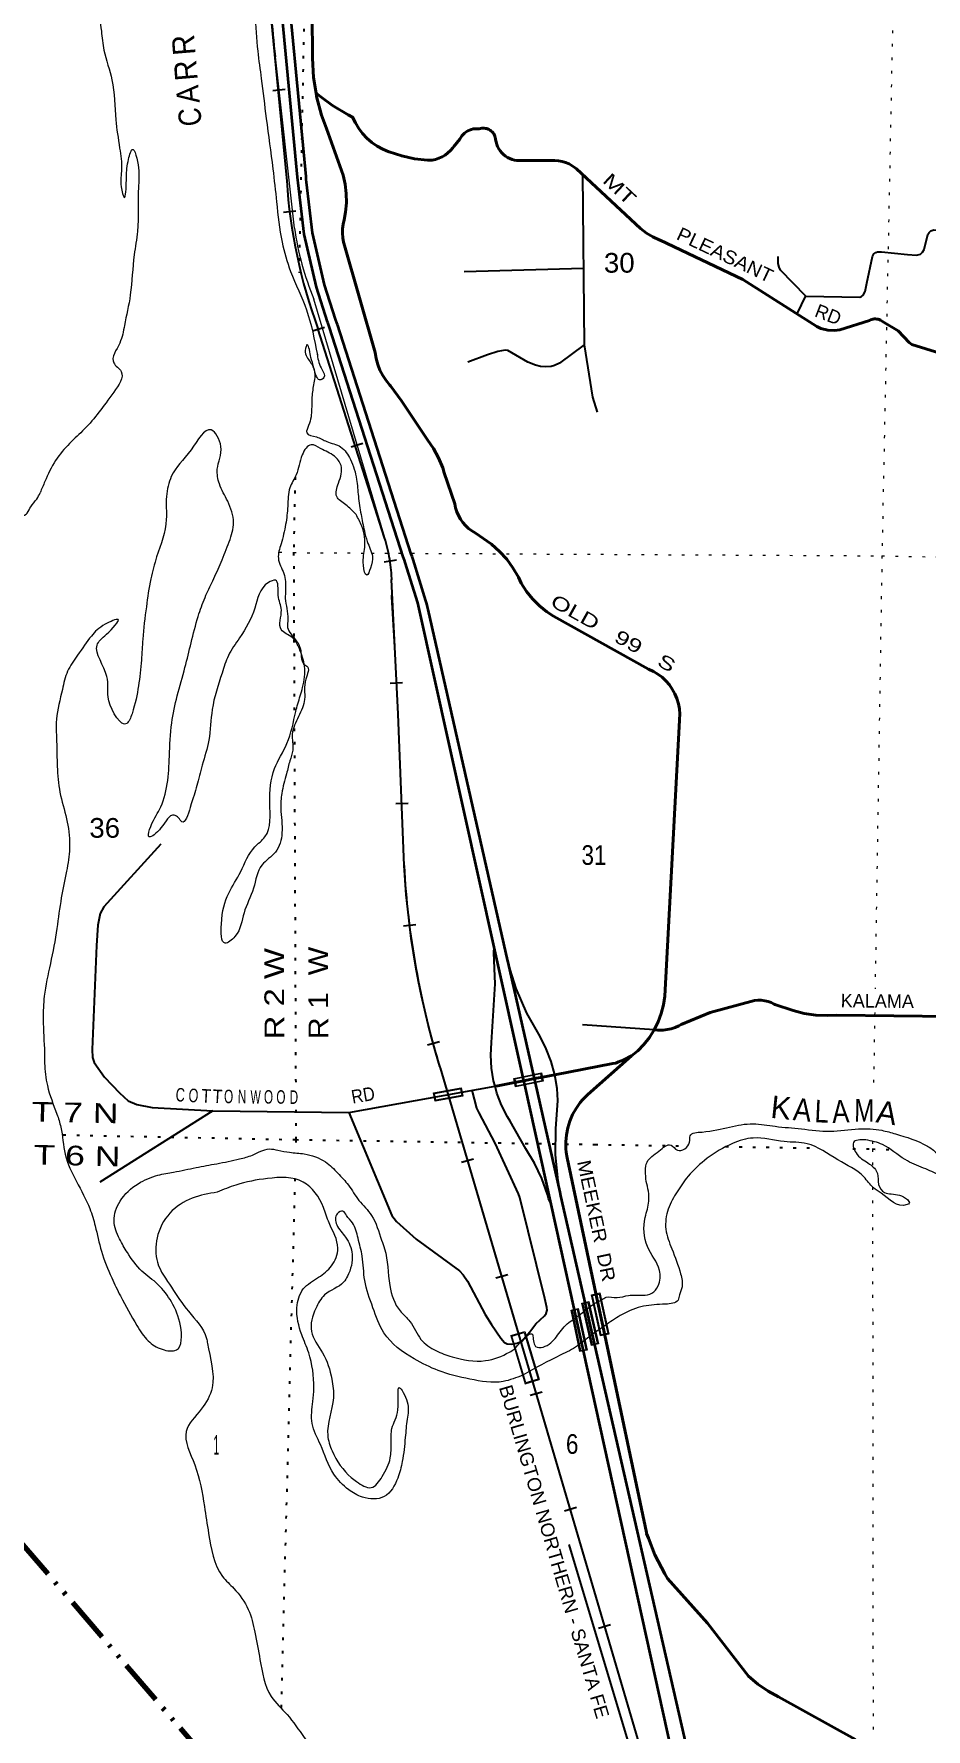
# Model space of a CAD drawing. Header units: feet. Extents: x -509309 to -252658, y -547785 to -360805.
# Drawn here: x -477118 to -469185, y -534916 to -519846 of the extents above; entities that cross this region are included whole.
import ezdxf
from ezdxf.enums import TextEntityAlignment as Align

# ---------------------------------------------------------------- set-up
doc = ezdxf.new("R2010")
doc.units = ezdxf.units.FT
doc.header["$LTSCALE"] = 80
doc.linetypes.add('DASH_DOUBLE_DOT', pattern=[9.2, 5, -1.2, 0.3, -1.2, 0.3, -1.2])
doc.linetypes.add('DOTTED', pattern=[1.5, 0.3, -1.2])
for name, color, linetype, lineweight in [('10', 7, 'DASH_DOUBLE_DOT', 70), ('18', 7, 'Continuous', 35), ('19', 7, 'Continuous', 25), ('26', 7, 'Continuous', 40), ('27', 7, 'Continuous', 13), ('29', 7, 'Continuous', 25), ('31', 7, 'Continuous', 13), ('34', 7, 'Continuous', 25), ('39', 7, 'Continuous', 13), ('55', 7, 'Continuous', 13), ('6', 7, 'DOTTED', 25), ('61', 7, 'Continuous', 13), ('7', 7, 'DOTTED', 13)]:
    doc.layers.add(name, color=color, linetype=linetype, lineweight=lineweight)
doc.layers.add('30', color=7, linetype='Continuous')
doc.layers.add('41', color=7, linetype='Continuous')

msp = doc.modelspace()

# ---------------------------------------------------------------- linework, layer by layer
at = {"layer": '10'}
msp.add_lwpolyline([(-477254.06, -533232.29), (-472276.89, -539037.91), (-470341.54, -544406.46)], dxfattribs=at)
at = {"layer": '18'}
msp.add_line((-472902.22, -528098.63), (-472904.62, -528088.05), dxfattribs=at)
for points in [[(-473025.33, -527965.05), (-473692.1, -524955.73), (-473704.7, -524904.94), (-473817.19, -524544.39), (-473823.22, -524525.07), (-473833.11, -524494.39), (-474490.68, -522455.16), (-474504.77, -522411.46), (-474506.81, -522405.16), (-474606.22, -522098.42), (-474713.33, -521626.45), (-474767.54, -521170.88), (-474770.59, -521145.25), (-474772.92, -521120.88), (-474910.23, -519683.59)], [(-472904.62, -528088.05), (-473613.51, -524963.17), (-473619.21, -524938.06), (-473625.39, -524913.17), (-473632.04, -524886.38), (-473746.4, -524519.85), (-473755.4, -524491.01), (-473762.22, -524469.85), (-474419.75, -522430.74), (-474421.84, -522424.26), (-474435.94, -522380.74), (-474534.05, -522078.01), (-474639.42, -521613.71), (-474692.83, -521164.84), (-474695.61, -521141.53), (-474698.16, -521114.84), (-474834.16, -519691.1)], [(-472519.05, -530250.05), (-472754.06, -529189.4), (-472762.35, -529151.99), (-473025.33, -527965.05)], [(-472438.75, -530141.66), (-472659.18, -529169.96), (-472667.39, -529133.76), (-472902.22, -528098.63)], [(-470905.61, -536518.95), (-471021.58, -536165.15), (-471180.3, -535680.3), (-471299.63, -535140.38), (-471308.06, -535102.25), (-471310.77, -535090.38), (-472130.26, -531500.43), (-472431.4, -530174.05), (-472438.75, -530141.66)], [(-471298.26, -535763.05), (-471313.31, -535717.09), (-471434.86, -535167.08), (-471440.39, -535142.08), (-471445.99, -535117.08), (-472230.62, -531553.09), (-472519.05, -530250.05)]]:
    msp.add_lwpolyline(points, dxfattribs=at)
at = {"layer": '19'}
for points in [[(-473017.21, -529200.92), (-473030.11, -529152.77), (-473048.01, -529039.7), (-473054, -528925.37), (-473048, -528811.05), (-473017, -528291.05), (-473027.09, -528015.05), (-473025.33, -527965.05)], [(-472902.22, -528098.63), (-472904.83, -528088.05), (-472904.62, -528088.05)], [(-472485.67, -529098.87), (-472517.49, -528981.74), (-472561.88, -528867.26), (-472618, -528758.05), (-472734.74, -528551.05), (-472829.19, -528332.99), (-472900.34, -528106.25), (-472902.22, -528098.63)], [(-472519.05, -530250.05), (-472541.75, -530200.05), (-472551.65, -530163.4), (-472601.47, -530021.8), (-472665.82, -529886.19), (-472744, -529758.05), (-472884, -529511.05), (-472907.49, -529472.24), (-472959.46, -529370.23), (-473000.48, -529263.35), (-473017.21, -529200.92)], [(-472438.75, -530141.66), (-472457.14, -530043.48), (-472479.74, -529811.81), (-472478, -529579.05), (-472459, -529328.05), (-472465.68, -529221.45), (-472485.3, -529100.24), (-472485.67, -529098.87)]]:
    msp.add_lwpolyline(points, dxfattribs=at)
at = {"layer": '26'}
for p, q in [((-472845.44, -529167.94), (-472762.35, -529151.99)), ((-472597.15, -529120.27), (-472485.67, -529098.87)), ((-472121.17, -531044.24), (-472042.78, -531415))]:
    msp.add_line(p, q, dxfattribs=at)
for points in [[(-474609.3, -520373.41), (-474632.23, -520232.7), (-474642, -520061.05), (-474650, -518868.05)], [(-471602.2, -528698.65), (-471567.59, -528628.68), (-471540.07, -528554.32), (-471520.47, -528477.5), (-471509, -528399.05), (-471377, -525947.05), (-471376.38, -525939.69), (-471375.31, -525892.97), (-471379.12, -525846.39), (-471387.78, -525800.47), (-471401.19, -525755.71), (-471419.2, -525712.59), (-471441.63, -525671.59), (-471468.22, -525633.16), (-471498.68, -525597.72), (-471532.68, -525565.66), (-471569.84, -525537.33), (-471609.76, -525513.03), (-471652, -525493.05), (-472499, -525021.05), (-472556.38, -524983.07), (-472623.18, -524929.17), (-472683.99, -524868.57), (-472738.12, -524801.96), (-472785, -524730.05), (-472810.63, -524675.48), (-472858.13, -524593.43), (-472913.95, -524516.79), (-472977.47, -524446.41), (-473048, -524383.05), (-473195, -524281.05), (-473223.13, -524264.18), (-473252.61, -524242.26), (-473279.64, -524217.38), (-473303.93, -524189.81), (-473325.19, -524159.86), (-473343.21, -524127.85), (-473357.79, -524094.12), (-473368.76, -524059.06), (-473376, -524023.05), (-473469, -523747.05), (-473483.38, -523702.27), (-473519.16, -523615.01), (-473563.86, -523531.96), (-473617, -523454.05), (-473849, -523108.05), (-473948, -522975.05), (-473952.35, -522970.31), (-473986.7, -522928.27), (-474016.47, -522882.87), (-474041.32, -522834.61), (-474061, -522784.01), (-474075.27, -522731.63), (-474084, -522678.05), (-474362, -521706.05), (-474363.88, -521698.74), (-474371.51, -521659.08), (-474374.95, -521618.84), (-474374.16, -521578.46), (-474369.16, -521538.38), (-474360, -521499.05), (-474346.97, -521430.09), (-474339.53, -521347.66), (-474340.75, -521264.91), (-474350.61, -521182.74), (-474369, -521102.05), (-474515, -520687.05), (-474559.33, -520568.27), (-474604.58, -520402.4), (-474609.3, -520373.41)], [(-473331.2, -520781.77), (-473383.18, -520846.4), (-473392.94, -520859.49), (-473413.59, -520883.02), (-473436.59, -520904.26), (-473461.67, -520922.97), (-473488.58, -520938.97), (-473517.01, -520952.06), (-473546.66, -520962.11), (-473577.19, -520969.01), (-473619.15, -520967.61), (-473734.42, -520955.5), (-473847.8, -520931.41), (-473958.04, -520895.6), (-473963.36, -520893.7), (-474016.09, -520871.43), (-474066.21, -520843.76), (-474113.17, -520811), (-474156.44, -520773.52), (-474195.55, -520731.72), (-474230.09, -520686.06), (-474259.66, -520637.04), (-474283.94, -520585.2), (-474324.51, -520564.65), (-474463.44, -520482.15), (-474567.98, -520404.22), (-474609.3, -520373.41)], [(-468220.52, -522945.89), (-469310.83, -522606.13), (-469337.11, -522590.09), (-469434.39, -522486.95), (-469572.88, -522402.05), (-469582.06, -522395.77), (-469591.85, -522390.48), (-469602.14, -522386.25), (-469612.82, -522383.11), (-469623.76, -522381.11), (-469634.86, -522380.26), (-469645.98, -522380.58), (-469657.01, -522382.06), (-469667.82, -522384.68), (-469678.3, -522388.42), (-469688.33, -522393.23), (-469953.8, -522475.72), (-469999.39, -522481.91), (-470060.2, -522479.03), (-470121.47, -522464.66), (-470157.1, -522446.72), (-470814.7, -522029.11), (-471550.54, -521680.54), (-471552.49, -521679.77), (-471613.82, -521651.68), (-471671.87, -521617.33), (-471726.01, -521577.1), (-472294.15, -521045), (-472304.56, -521036.57), (-472331.46, -521017.89), (-472360.16, -521002.12), (-472390.36, -520989.44), (-472421.71, -520979.99), (-472453.88, -520973.87), (-472486.52, -520971.14), (-472777.23, -520970.57), (-472779.55, -520970.84), (-472801.55, -520972.17), (-472823.58, -520971.18), (-472845.38, -520967.9), (-472866.72, -520962.36), (-472887.37, -520954.62), (-472907.09, -520944.76), (-472925.67, -520932.89), (-472942.91, -520919.15), (-472958.62, -520903.68), (-472972.63, -520886.66), (-472984.78, -520868.26), (-472994.94, -520848.69), (-473003, -520828.17), (-473008.87, -520806.92), (-473012.49, -520785.17), (-473013.22, -520778.29), (-473015.36, -520767.09), (-473018.66, -520756.17), (-473023.09, -520745.66), (-473028.59, -520735.67), (-473035.1, -520726.3), (-473042.56, -520717.67), (-473050.88, -520709.87), (-473059.97, -520702.98), (-473069.73, -520697.07), (-473080.05, -520692.22), (-473090.83, -520688.48), (-473101.93, -520685.88), (-473113.25, -520684.45), (-473124.65, -520684.22), (-473136.02, -520685.18), (-473147.22, -520687.33), (-473158.14, -520690.63), (-473159.47, -520690.43), (-473176.72, -520688.93), (-473194.04, -520689.23), (-473211.23, -520691.34), (-473228.1, -520695.24), (-473244.48, -520700.88), (-473260.17, -520708.2), (-473275.02, -520717.12), (-473288.85, -520727.55), (-473301.51, -520739.36), (-473312.87, -520752.43), (-473322.81, -520766.62), (-473331.2, -520781.77)], [(-470166.74, -528568.56), (-470268.46, -528553.08), (-470368, -528527.05), (-470529, -528474.05), (-470534.96, -528470.76), (-470562.37, -528457.86), (-470590.97, -528447.89), (-470620.47, -528440.96), (-470650.52, -528437.16), (-470680.81, -528436.52), (-470711, -528439.05), (-471105, -528547.05), (-471364, -528652.05), (-471383.61, -528663.08), (-471417.1, -528678.36), (-471452.01, -528690.06), (-471487.95, -528698.04), (-471524.53, -528702.22), (-471561.35, -528702.56), (-471573, -528701.44), (-471602.2, -528698.65)], [(-468966, -528580.05), (-469978, -528569.05), (-470063.97, -528573.33), (-470166.74, -528568.56)], [(-471805, -528932.05), (-471749.67, -528885.69), (-471694.28, -528828.96), (-471645.12, -528766.75), (-471602.74, -528699.75), (-471602.2, -528698.65)], [(-472485.67, -529098.87), (-471970, -528999.85), (-471945.05, -528995.06), (-471920, -528985.33), (-471873.35, -528967.21), (-471805, -528932.05)], [(-472121.17, -531044.24), (-472376.58, -529836.29), (-472379.73, -529821.39), (-472384, -529786.29), (-472387.37, -529758.56), (-472388.39, -529695.67), (-472382.83, -529633.02), (-472370.76, -529571.29), (-472352.29, -529511.16), (-472327.65, -529453.29), (-472297.08, -529398.32), (-472260.94, -529346.84), (-472240.24, -529323.08), (-472220.94, -529301.61), (-472191.97, -529275.87), (-471805, -528932.05)], [(-473017.21, -529200.92), (-472993.03, -529196.28), (-472845.44, -529167.94)], [(-472762.35, -529151.99), (-472667.39, -529133.76), (-472597.15, -529120.27)], [(-469813, -535008.05), (-470498, -534629.05), (-470590.59, -534578.62), (-470681.3, -534516.41), (-470765, -534445.05), (-471129, -533973.05), (-471484.26, -533576.29), (-471508.53, -533535.98), (-471596.38, -533365.91), (-471654.34, -533217.37), (-471670.38, -533176.27), (-471672.26, -533167.37), (-472042.78, -531415)]]:
    msp.add_lwpolyline(points, dxfattribs=at)
at = {"layer": '29'}
for p, q in [((-472241.44, -521094.37), (-472224.35, -522610.4)), ((-472231.99, -521932.6), (-473292.43, -521962.63)), ((-470333.02, -522335), (-470254.52, -522176.01)), ((-471602.2, -528698.65), (-472241.03, -528655.72)), ((-475525.78, -529420.35), (-476530.68, -530055.29))]:
    msp.add_line(p, q, dxfattribs=at)
for points in [[(-470254.54, -522178.02), (-469774.64, -522186.34), (-469758.73, -522181.75), (-469745.81, -522168.82), (-469728.58, -522136.51), (-469713.51, -522060.86), (-469661.38, -521825.27), (-469648.91, -521802.6), (-469631.68, -521789.68), (-469616.61, -521783.21), (-469581.01, -521783.98), (-469351.24, -521808.05), (-469272.07, -521813.37), (-469235.46, -521804.76), (-469217.06, -521787.26), (-469203.16, -521761.67), (-469168.71, -521630.26), (-469157.94, -521613.02), (-469142.87, -521597.95), (-469117.03, -521587.18), (-469069.29, -521590.54), (-468939.59, -521623.71), (-468375.08, -521784.83)], [(-470254.54, -522178.02), (-470478.45, -521947.94), (-470493.02, -521921.08), (-470501.9, -521887.72), (-470501.32, -521823.71)], [(-472224.35, -522610.4), (-472446.12, -522771.98), (-472488, -522794.07), (-472519.33, -522804.3), (-472566.7, -522806.45), (-472614.08, -522802.14), (-472657.14, -522791.37), (-472725.71, -522763.92), (-472902.76, -522660.3), (-472928.47, -522657.81), (-472993.07, -522668.58), (-473085.1, -522698.67), (-473259.69, -522765.12)], [(-472224.35, -522610.4), (-472152.56, -523075.15), (-472109.77, -523209.57)], [(-475988.31, -527049.61), (-476494.41, -527606.09), (-476527.87, -527666.91), (-476550.39, -527769.81), (-476560.43, -527950.68), (-476600.79, -528874.54), (-476597.78, -528946.02), (-476580.55, -528989.11), (-476491.01, -529119.59), (-476356.6, -529260.54), (-476279.08, -529329.48), (-476201.22, -529362.26), (-476065.49, -529391.49), (-475525.78, -529420.35)], [(-475525.78, -529420.35), (-474317.96, -529433.22), (-473017.21, -529200.92)], [(-474317.96, -529433.22), (-473936.22, -530350.58), (-473894.75, -530403.27), (-473720.19, -530560.88), (-473333.28, -530841.74), (-473300.99, -530878.37), (-473261.58, -530933.1), (-473104.28, -531230.58), (-473049.04, -531319.98), (-472967.21, -531440.62), (-472932.76, -531479.4), (-472909.08, -531490.17), (-472872.47, -531494.48), (-472820.79, -531483.71), (-472779.87, -531466.47), (-472708.81, -531384.61), (-472655.06, -531314.65), (-472578.42, -531243.32), (-472562.39, -531220.89), (-472553.77, -531192.89), (-472555.93, -531167.04), (-472575.31, -531089.48), (-472797.11, -530189.02), (-472810.58, -530156.96), (-473016.5, -529707), (-473158.06, -529437.66), (-473178.26, -529396.26), (-473221.97, -529237.49)], [(-472360.8, -533273.77), (-471429.77, -536377.04), (-471235.19, -537068.83), (-471239.17, -537104.1), (-471249.94, -537125.64), (-471338.23, -537244.13), (-471357.22, -537293.79), (-471438.95, -537579.15)]]:
    msp.add_lwpolyline(points, dxfattribs=at)
at = {"layer": '31'}
for p, q in [((-473564.05, -529259.58), (-473318.12, -529214.65)), ((-473318.12, -529214.65), (-473304.65, -529288.44))]:
    msp.add_line(p, q, dxfattribs=at)
msp.add_lwpolyline([(-473554.74, -529266), (-473324.54, -529223.95), (-473313.95, -529282.01), (-473544.15, -529324.05)], close=True, dxfattribs=at)
msp.add_lwpolyline([(-473304.65, -529288.44), (-473550.58, -529333.36), (-473564.05, -529259.58)], dxfattribs=at)
at = {"layer": '34'}
for p, q in [((-475009.78, -519693.1), (-474869.98, -521156.49)), ((-474883.37, -520341.56), (-474993.31, -520353.69)), ((-474787.84, -521423.08), (-474897.78, -521435.21)), ((-474534.81, -522456.43), (-474640.84, -522487.91)), ((-474192.28, -523488.06), (-474298.31, -523519.54)), ((-473895.25, -524525.52), (-474004.53, -524542.62)), ((-473839.69, -525614.61), (-473950.11, -525621.07)), ((-473789.62, -526686.66), (-473900.15, -526691)), ((-473723.36, -527764.84), (-473832.98, -527779.61)), ((-473512.1, -528807.35), (-473618.63, -528837.11)), ((-473208.65, -529849.07), (-473314.77, -529880.29)), ((-472903.56, -530876.96), (-473009.67, -530908.17)), ((-472599.63, -531919.35), (-472705.75, -531950.57)), ((-472294.54, -532947.24), (-472400.65, -532978.46)), ((-471990.62, -533989.63), (-472096.73, -534020.85))]:
    msp.add_line(p, q, dxfattribs=at)
at = {"layer": '34', "lineweight": 13}
for p, q in [((-474802, -521572.05), (-474970, -520050.05)), ((-473999, -524327.05), (-474629, -522205.05)), ((-472878.28, -531417.42), (-472753.72, -531380.2)), ((-472878.28, -531417.42), (-472750.03, -531846.68)), ((-472753.72, -531380.2), (-472625.47, -531809.47)), ((-472750.03, -531846.68), (-472625.47, -531809.47))]:
    msp.add_line(p, q, dxfattribs=at)
at = {"layer": '34'}
for points in [[(-473936.3, -524698.06), (-473936.72, -524687.05), (-473937.96, -524662.65), (-473939.59, -524638.38), (-473941.71, -524613.97), (-473944.37, -524589.72), (-473947.29, -524565.56), (-473950.69, -524541.25), (-473954.46, -524517.2), (-473958.66, -524493.16), (-473963.44, -524469.14), (-473968.45, -524445.34), (-473973.89, -524421.53), (-473979.92, -524397.76), (-473986.17, -524374.21), (-473992.82, -524350.78), (-474000.05, -524327.37), (-474592.15, -522465.96)], [(-470949.92, -537757.42), (-471601.05, -535507.36), (-473504.05, -529038.37), (-473507.63, -529026.73), (-473544.86, -528902.73), (-473579.95, -528777.11), (-473612.05, -528651.33), (-473642.68, -528525.47), (-473671.15, -528398.01), (-473697.35, -528271.17), (-473721.37, -528143.47), (-473742.45, -528014.86), (-473761.99, -527886.91), (-473779.36, -527758.11), (-473793.79, -527628.4), (-473806.69, -527499.36), (-473817.36, -527370.18), (-473825.09, -527240.11), (-473878.09, -525893.11), (-473937, -524697.05)]]:
    msp.add_lwpolyline(points, dxfattribs=at)
at = {"layer": '34', "lineweight": 13}
for points in [[(-473824, -527240.05), (-473877, -525893.05), (-473938, -524850.05)], [(-469898, -541390.05), (-471600, -535507.05), (-473503, -529038.05)]]:
    msp.add_lwpolyline(points, dxfattribs=at)
msp.add_lwpolyline([(-472868.32, -531422.79), (-472759.09, -531390.15), (-472635.42, -531804.09), (-472744.65, -531836.72)], close=True, dxfattribs=at)
for centre, radius, start, end in [((-469303.48, -519364.72), 5707.81, 178.99795, 186.89608), ((-472068.05, -521164.99), 2764.09, 188.46846, 202.10304), ((-475334.41, -524747.86), 1400.14, 355.81464, 17.49063), ((-466390.25, -526840.54), 7444.48, 183.07624, 197.16869)]:
    msp.add_arc(centre, radius, start, end, dxfattribs=at)
at = {"layer": '34'}
msp.add_arc((-470157.01, -520840.57), 4723.6, 183.78622, 200.12687, dxfattribs=at)
at = {"layer": '39'}
msp.add_line((-472322.31, -531273.3), (-472231.97, -531205.42), dxfattribs=at)
msp.add_lwpolyline([(-472021.77, -531316.41), (-472124.25, -531388.05), (-472281.25, -531505.71)], dxfattribs=at)
for points in [[(-476903.44, -516236.48), (-476837.64, -516034.23), (-476701.37, -515827.72), (-476631.45, -515697.44), (-476558.21, -515521.14), (-476502.6, -515400.47), (-476500.52, -515328.34), (-476587.49, -515145.31), (-476659.23, -514990.8), (-476718.22, -514880.78), (-476744.86, -514761.69), (-476603.45, -514864.12), (-476555.17, -514997.88), (-476434.9, -515207.97), (-476339.16, -515295.01), (-476244.81, -515430.14), (-476145.25, -515593.49), (-476135.84, -515754.19), (-476141.49, -515950.53), (-476165.06, -516142.33), (-476204.9, -516411.85), (-476246.96, -516619.14), (-476298.69, -516814.12), (-476387.35, -517038.09), (-476441.06, -517162.83), (-476441.84, -517329.23), (-476494.81, -517427.93), (-476553.19, -517644.77), (-476580.88, -517840.46), (-476639.93, -518011.16), (-476654.24, -518299.48), (-476633.35, -518548.74), (-476644.26, -518718.86), (-476665.79, -518978.89), (-476627.44, -519248.72), (-476600.97, -519373.82), (-476517.61, -519821.43), (-476494.41, -519990.55), (-476423.84, -520255.31), (-476389.92, -520609.22), (-476355.06, -520860.9), (-476338.45, -521049.88), (-476340.94, -521206.21), (-476313.55, -521299.25), (-476295.14, -521147.4), (-476280.28, -520979.41), (-476243.16, -520874.23), (-476187.73, -521038.29), (-476188.69, -521210.7), (-476195.93, -521601.5), (-476225.97, -521809.15), (-476260.34, -522167.06), (-476312.25, -522438.23), (-476354.88, -522595.38), (-476408.03, -522770.26), (-476342.05, -522846.4), (-476407.52, -523030.95), (-476669.63, -523360.08), (-476799.59, -523486.58), (-476924.23, -523637.29), (-477019.86, -523824.96), (-477062.01, -523924.81)], [(-474988.53, -517737.94), (-474998, -517852.05), (-475009, -518015.05), (-475014, -518167.05), (-475074, -518270.05), (-475096, -518471.05), (-475090, -518639.05), (-475172, -518845.05), (-475210, -519007.05), (-475182, -519121.05), (-475144, -519235.05), (-475144, -519344.05), (-475150, -519669.05), (-475128, -520000.05), (-475096, -520244.05), (-475052, -520597.05), (-474993, -521047.05), (-474960, -521340.05), (-474911, -521698.05), (-474835, -521958.05), (-474694, -522300.05), (-474597.45, -522699.41)], [(-474598.05, -522692.98), (-474597.45, -522699.41), (-474555.18, -522833), (-474539.11, -522901.65), (-474577.81, -522922.57), (-474604.99, -522891.69), (-474628.84, -522814.79), (-474654.24, -522721.8), (-474668.3, -522653.21), (-474687.07, -522608.54), (-474704.59, -522660.16), (-474661.4, -522761.69), (-474621.98, -522855.09), (-474633.63, -522981.07), (-474647.28, -523107), (-474653.44, -523251.19), (-474675.67, -523326.73), (-474691.59, -523392.43), (-474606.43, -523429.03), (-474513.37, -523469.88), (-474390.43, -523517.62), (-474303.4, -523628.47), (-474248.37, -523806.55), (-474232.67, -523957.4), (-474209.24, -524118.51), (-474179.33, -524263.77), (-474154, -524358.76), (-474107.66, -524490.46), (-474124.74, -524596.23), (-474158.59, -524657.39), (-474188.16, -524570.3), (-474175.53, -524410.26), (-474202.22, -524222.99), (-474253.37, -524119.21)], [(-474253.37, -524119.21), (-474345.1, -524032.29), (-474425.22, -523959.74), (-474409.74, -523839.88), (-474387.15, -523682.14), (-474444.94, -523600.23), (-474569.31, -523532.39), (-474652.52, -523497.85), (-474731.3, -523587.76), (-474784.52, -523764.65), (-474842.01, -523881.26), (-474860.71, -524043.12), (-474879.46, -524207), (-474920.54, -524380.23), (-474944.26, -524507.86), (-474896.04, -524643.63), (-474880.1, -524786.47), (-474882.35, -524864.61), (-474859.56, -525047.75), (-474861.75, -525123.88), (-474786.79, -525236.38), (-474745.37, -525329.84), (-474706.94, -525457.3), (-474691.14, -525465.79), (-474700.5, -525581.81), (-474711.7, -525761.95), (-474764.22, -525914.79), (-474820.86, -526071.53), (-474816.95, -526214.01), (-474841.69, -526307.53), (-474871.08, -526422.96), (-474914.22, -526598.14), (-474922.09, -526732.25), (-474912.3, -526949.1), (-474969.35, -527119.86), (-475090.95, -527234.57), (-475165.06, -527440.92), (-475249.59, -527661), (-475329.77, -527869.18), (-475417.7, -527928.74), (-475450.92, -527759.32), (-475384.86, -527484.56), (-475279.1, -527293.18), (-475154.5, -527074.29), (-475063.7, -526984.73), (-475020.88, -526681.21), (-474978.05, -526377.69), (-474867.36, -526154.37), (-474788.99, -525869.95), (-474771.01, -525802.3), (-474728.73, -525657.18), (-474711.23, -525467.2), (-474756.93, -525313.46), (-474822.16, -525211.27), (-474918.42, -525142.26), (-474917.41, -524967.84), (-474945.71, -524836.67), (-474969.95, -524703.61), (-475032.69, -524723.81), (-475153.51, -524950.84), (-475289.45, -525215.52), (-475388.23, -525373.02), (-475444.81, -525527.75), (-475532.34, -525852.01), (-475562.28, -526125.83), (-475620.77, -526346.68), (-475668.09, -526527.75), (-475727.84, -526722.49), (-475801.7, -526850.65), (-475832.72, -526813.64), (-475870.2, -526792.48), (-475987.74, -526905.31), (-476092.27, -526984.43), (-476043.3, -526815.44), (-476001.1, -526742.49), (-475932.36, -526513.93), (-475913.24, -526267.86), (-475892.69, -525971.7), (-475843.64, -525730.52), (-475774.21, -525477.92), (-475719.78, -525258.95), (-475656.88, -525024.2), (-475595.89, -524855.56), (-475527.45, -524707.2), (-475452.55, -524542.98), (-475381.13, -524360.61), (-475342.11, -524189.32), (-475394.84, -524001.28), (-475468.59, -523846.71), (-475486.88, -523715.84), (-475455.01, -523514.25), (-475543.01, -523367.28), (-475720.49, -523542.51), (-475895.75, -523779.96), (-475939, -523959.14), (-475940.82, -524161.61), (-476026.58, -524493.94)], [(-477281.39, -524123.89), (-477228, -524134.05), (-477177, -524106.05), (-477145, -524049.05), (-477092, -523981.05), (-477062.01, -523924.81)], [(-476026.58, -524493.94), (-476078.37, -524690.93), (-476117.57, -524938.41), (-476149.98, -525228.2), (-476161.3, -525412.34), (-476187.96, -525642.15), (-476245.2, -525889.1), (-476291.81, -525975.95), (-476450.43, -525774.76), (-476468.24, -525557.68), (-476556.5, -525280.36), (-476471.48, -525182.62), (-476369.51, -525053.29), (-476482.96, -525094.05), (-476606.28, -525198.69), (-476729.49, -525369.5), (-476817.78, -525511.26), (-476864.59, -525674.3), (-476916.33, -525939.46), (-476914.78, -526164.09), (-476909.16, -526386.83), (-476879.68, -526616.29), (-476820.32, -526852.65), (-476800.97, -527085.82), (-476826.88, -527289.58), (-476873.76, -527524.81), (-476913.71, -527798.33), (-476970.85, -528111.46), (-477025.29, -528400.6), (-477035.18, -528604.84), (-477023.8, -528905.95), (-477022.39, -528996.22), (-476998.05, -529195.45), (-476913.11, -529448.61), (-476878.33, -529563.93), (-476838.93, -529805.02), (-476620.52, -530289.4), (-476572.82, -530443.2), (-476517.12, -530667.42), (-476425.71, -530904.72), (-476348.13, -531065.42), (-476201.31, -531328.42), (-476101, -531465.73), (-475976.81, -531539.58), (-475850.66, -531545.31), (-475814.44, -531331.83), (-475894.53, -531118.92), (-476014.35, -530962.99), (-476157.3, -530844.47), (-476286.85, -530678.23), (-476355.57, -530557.89), (-476405.1, -530398.02), (-476351.95, -530223.14), (-476191.07, -530067.47), (-476014.47, -529992.48), (-475875.32, -529964.51), (-475675.66, -529924.29), (-475492.21, -529889.6), (-475288.49, -529847.49), (-475175.2, -529812.74), (-475025.29, -529759.02), (-474947.39, -529769.34), (-474843.67, -529788.44), (-474713.75, -529802.31), (-474525.33, -529874.04), (-474415.92, -529973.52), (-474320.75, -530080.6), (-474228.4, -530215.67), (-474115.96, -530349.33), (-474026.09, -530570.55), (-474000.17, -530645.5), (-473953.48, -530973.72), (-473861.72, -531199.01), (-473774.17, -531291.83), (-473676.5, -531451.11), (-473543.04, -531551.3), (-473400.24, -531605.65), (-473102.5, -531640.51), (-472889.78, -531564.58), (-472844.35, -531537.76)], [(-471673.13, -530046.51), (-471666.22, -529876.27), (-471561.11, -529777.11), (-471453.32, -529724.15), (-471396.49, -529769.94), (-471288.18, -529698.95), (-471282.5, -529640.97), (-471177.29, -529607.98), (-470722.05, -529535.2), (-470526.19, -529557.03), (-470294.27, -529579.92), (-470038.24, -529601.52), (-469785.02, -529580.92), (-469578.85, -529593.03), (-469457.45, -529624.68), (-469173.86, -529733.32), (-469091.45, -529795.91), (-469006.36, -529904.69), (-468834.61, -529997.99), (-468711.96, -530055.76), (-468530.93, -530105.22), (-468372.82, -530045.72), (-468252.78, -529985.1), (-468217.9, -529887.88), (-468166.98, -529720.95), (-468129.86, -529615.77), (-468048.37, -529431.69), (-468028.94, -529313.96), (-468039.24, -529044.97), (-467943.88, -528797.14), (-467897.77, -528658.13), (-467891.35, -528574.11), (-467854.12, -528464.92), (-467716.15, -528130.12), (-467652.52, -527939.51), (-467587.62, -527704.81), (-467516.31, -527526.45), (-467456.53, -527399.89), (-467439.69, -527372.31), (-467438.6, -527334.25), (-467460.91, -527273.43), (-467357.22, -527154.18), (-467277.05, -527035.3)], [(-467250.09, -527155.85), (-467359.32, -527296.48), (-467386.93, -527419.99), (-467466.02, -527590.1), (-467545.12, -527830.39), (-467581.97, -528065.91), (-467643.91, -528336.78), (-467725.13, -528581.02), (-467784.87, -528775.76), (-467914.25, -528882.23), (-467942.58, -529099.95), (-467958.23, -529225.82), (-467884.51, -529242.03), (-467804.31, -529172.21), (-467806.17, -529306.51), (-467797.85, -529505.26), (-467944.19, -529643.31), (-468025.7, -529689.03), (-468151, -529931.96), (-468269.3, -530141.02), (-468319.67, -530149.55), (-468482.8, -530174.81), (-468736.36, -530137.25), (-469063.05, -529993.25), (-469207.56, -529928.83), (-469371.82, -529853.8), (-469572.46, -529719.54), (-469721.62, -529677.04)], [(-469721.62, -529677.04), (-469830.6, -529701.89), (-469797.54, -529807.14), (-469687.72, -529892.59), (-469617.97, -529976.86), (-469608.72, -530073.39), (-469554.64, -530145.16), (-469494.89, -530158.96), (-469351.98, -530209.3), (-469334.87, -530241.89), (-469353.25, -530253.38), (-469584.92, -530152.29), (-469653.71, -530104.14), (-469739.15, -530007.37), (-469969.39, -529856.2), (-470243.93, -529711.74), (-470445.92, -529693.75), (-470721.68, -529661.54), (-470907.55, -529710.19), (-471131.89, -529841.92), (-471300.9, -530001.35), (-471399.09, -530138.82), (-471477.71, -530292.9), (-471498.93, -530472.74), (-471445.8, -530646.75), (-471368, -530869.62), (-471355.26, -530984.29), (-471377.37, -531055.82), (-471390.72, -531101.55), (-471502.06, -531138.36), (-471697.07, -531156.66), (-471887.64, -531229.24), (-472021.77, -531316.41)], [(-475487.46, -530142.39), (-475709.55, -530195.99), (-475907.86, -530328.49), (-476022.5, -530549.68), (-476018.71, -530766.35), (-475894.78, -530988.58), (-475744.52, -531201.55), (-475583.05, -531442.93), (-475574.3, -531487.3), (-475533.52, -531881.52), (-475629.21, -532071.19), (-475763.25, -532269.76), (-475687.59, -532566.75), (-475601.99, -532936.23), (-475564.78, -533175.94), (-475439.45, -533558.62), (-475340.28, -533665.82), (-475211.31, -533852.1), (-475152.97, -534054.34), (-475107.87, -534298.29), (-475007.03, -534626.11), (-474867.29, -534786.64), (-474714.74, -534989.66), (-474621.86, -535106.7), (-474360.34, -535355.04), (-474217.86, -535559.76), (-474096.38, -535727.78), (-473950.56, -535816.3), (-473811.78, -535940.71), (-473668.21, -536107.37), (-473491, -536359.24), (-473402.6, -536492.18), (-473383.89, -536538.86), (-473287.76, -536682.06), (-473240.16, -536769.69), (-472938.64, -537091.4), (-472825.74, -537209.03), (-472711.17, -537338.74), (-472646.33, -537384.76), (-472591.7, -537506.69), (-472518.08, -537735.45), (-472337.6, -537943.3), (-472181.31, -538086.27), (-472037.62, -538248.92), (-471960.72, -538363.48), (-472004.88, -538504.55), (-471912.82, -538649.63), (-471869.7, -538823.35), (-471809.19, -539019.64), (-471650.49, -539148.65), (-471530.31, -539222.38), (-471427.87, -539285.56), (-471326.23, -539376.79), (-471093.91, -539664.37), (-471044.07, -539712.96)], [(-472771.35, -531768.73), (-472945.42, -531825.62), (-473241.57, -531804.84), (-473522.07, -531728.38), (-473737.61, -531623.76), (-474005.66, -531393.27), (-474103.49, -531169.81), (-474176.7, -530927.03), (-474198.58, -530711.83), (-474236.09, -530552.31), (-474284.31, -530416.54), (-474338.5, -530348.77), (-474369.51, -530311.76), (-474420.29, -530334.32), (-474425.12, -530432.43), (-474346.1, -530543.05), (-474288.32, -530695.14), (-474330.04, -530890.42), (-474363.59, -530941.56), (-474533.33, -531056.86), (-474610.97, -531176.88), (-474650.91, -531380.23), (-474552.1, -531569.63), (-474468.64, -531804.69), (-474455.4, -531971.51), (-474505.1, -532304.91), (-474466.95, -532442.39), (-474297.29, -532677.99), (-474248.25, -532715.53), (-474119.47, -532769.47), (-474020.37, -532670.13), (-473949.48, -532505.79), (-473941.72, -532375.69), (-473933.9, -532243.58), (-473880.98, -532076.7), (-473869.32, -531880.54), (-473798.77, -532006.95), (-473799.2, -532161.33), (-473815.9, -532323.26), (-473842.1, -532537.04), (-473882.43, -532684.23), (-474003.47, -532849.09), (-474196.08, -532853.43), (-474318.5, -532787.65), (-474450.86, -532649.39), (-474569.63, -532387.22), (-474644.39, -532198.53), (-474636.74, -532002.25), (-474629.33, -531884.16), (-474674.42, -531570.03), (-474735.97, -531409.8), (-474779.19, -531169.91), (-474722.26, -531003.15), (-474586.92, -530898.87), (-474471.74, -530798), (-474415.09, -530641.27), (-474492.83, -530416.4), (-474543, -530278.57), (-474722.96, -530052.68), (-475040.86, -530021.24), (-475321.22, -530079.13), (-475487.46, -530142.39)], [(-472072.5, -531100.72), (-472029.61, -531076.66), (-471933.45, -531079.5), (-471830.65, -531060.48), (-471704.26, -531058.2), (-471623.55, -531040.53), (-471567.56, -530976.01), (-471555.57, -530838.01), (-471663.76, -530626.28), (-471682.36, -530367.06), (-471650.1, -530221.64), (-471673.13, -530046.51)], [(-472231.97, -531205.42), (-472151.89, -531145.24), (-472072.5, -531100.72)], [(-472844.35, -531537.76), (-472682.89, -531412.28), (-472657.73, -531513.28), (-472589.73, -531519.3), (-472472.83, -531428.51), (-472375.27, -531313.09), (-472322.31, -531273.3)], [(-472281.25, -531505.71), (-472284.65, -531508.26), (-472433.37, -531590.09), (-472771.66, -531768.89)]]:
    msp.add_spline(points, degree=3, dxfattribs=at)
at = {"layer": '55'}
for p, q in [((-472850.48, -529132.89), (-472605.54, -529082.83)), ((-472605.54, -529082.83), (-472590.52, -529156.31))]:
    msp.add_line(p, q, dxfattribs=at)
for points in [[(-472611.77, -529092.26), (-472841.04, -529139.12), (-472829.22, -529196.93), (-472599.95, -529150.07)], [(-472277.99, -531176.76), (-472199.37, -531546.37), (-472262.95, -531559.9), (-472341.57, -531190.29)], [(-472284.15, -531186.24), (-472332.08, -531196.44), (-472256.78, -531550.41), (-472208.85, -531540.21)], [(-472184.24, -531115.63), (-472096.64, -531490.31), (-472159.93, -531505.11), (-472247.53, -531130.43)], [(-472237.92, -531136.39), (-472153.96, -531495.5), (-472106.24, -531484.34), (-472190.2, -531125.23)]]:
    msp.add_lwpolyline(points, close=True, dxfattribs=at)
msp.add_lwpolyline([(-472590.52, -529156.31), (-472835.46, -529206.37), (-472850.48, -529132.89)], dxfattribs=at)
at = {"layer": '6'}
for p, q in [((-474805.48, -525233.53), (-474802.82, -525921.26)), ((-474802.44, -526019.51), (-474790.24, -529174.89)), ((-470965.91, -529737.84), (-470136.15, -529751.32)), ((-474797.37, -530022.23), (-474920.44, -534727.43))]:
    msp.add_line(p, q, dxfattribs=at)
for points in [[(-474490.91, -507229.69), (-474523.26, -508563.14), (-474655.56, -513784.71), (-474703.79, -519080.95), (-474760.05, -521970.56)], [(-474795.41, -523786.48), (-474808.48, -524457.73), (-474805.58, -525207.29)], [(-474789.33, -529409.49), (-474788.3, -529675.79), (-474791.41, -529794.57)], [(-476856.5, -529633.95), (-474788.3, -529675.79), (-472129.33, -529718.95), (-471324.84, -529732.01)], [(-469836.24, -529756.18), (-469661.82, -529759.01), (-469502.08, -529765.22)]]:
    msp.add_lwpolyline(points, dxfattribs=at)
at = {"layer": '61'}
for p, q in [((-472086.87, -531038.65), (-472006.52, -531405.32)), ((-472006.52, -531405.32), (-472079.78, -531421.37))]:
    msp.add_line(p, q, dxfattribs=at)
msp.add_lwpolyline([(-472079.78, -531421.37), (-472160.14, -531054.7), (-472086.87, -531038.65)], dxfattribs=at)
msp.add_lwpolyline([(-472150.61, -531060.8), (-472092.97, -531048.17), (-472016.04, -531399.21), (-472073.67, -531411.84)], close=True, dxfattribs=at)
at = {"layer": '7'}
msp.add_line((-469642.55, -528544.32), (-469653.32, -529223.37), dxfattribs=at)
for points in [[(-469356.11, -501522.38), (-469262.7, -503432.87), (-469299.13, -508667.3), (-469434.77, -513934.89), (-469472.52, -519215.39), (-469578.16, -524485.87), (-469639.24, -528335.37)], [(-474936.35, -524453.54), (-474808.48, -524457.73), (-474179.13, -524461.12)], [(-474116.59, -524461.45), (-469578.16, -524485.87), (-464414.14, -524588.26), (-458848.14, -524726.57), (-453546.29, -524847.06), (-448255.99, -524880.98), (-445269.63, -524959.17)], [(-469660.69, -529687.98), (-469661.82, -529759.01), (-469661.67, -529919.43)], [(-469661.52, -530096.88), (-469656.91, -535118.83), (-469769.77, -539983.31)]]:
    msp.add_lwpolyline(points, dxfattribs=at)

# ---------------------------------------------------------------- texts
at = {"layer": '27'}
for s, rotation, width, p in [('MT', 316.876, 1.4, (-472069.82, -521159.19)), ('PLEASANT', 334.653, 1.1, (-471414.69, -521667.44)), ('OLD   99   S', 330.871, 1.4, (-472535.82, -524925.85)), ('MEEKER  DR', 281.939, 1.1, (-472289.05, -529871.81))]:
    msp.add_text(s, height=120, rotation=rotation, dxfattribs=dict(at, width=width)).set_placement(p)
for s, rotation, p in [('RD', 338.859, (-470185.12, -522354.83)), ('KALAMA', 359.377, (-469945.14, -528499.4))]:
    msp.add_text(s, height=120, rotation=rotation, dxfattribs=at).set_placement(p)
at = {"layer": '30'}
for s, rotation, width, p in [('C', 356.939, 0.7, (-475819.16, -529336.81)), ('O', 356.939, 0.7, (-475701.81, -529342.97)), ('T', 356.939, 0.9, (-475589.28, -529346.99)), ('T', 356.939, 0.9, (-475487.92, -529351.01)), ('O', 359.39, 0.65, (-475386.98, -529351.7)), ('N', 359.39, 0.65, (-475267.24, -529352.93)), ('W', 359.39, 0.6, (-475146.78, -529356.46)), ('O', 359.39, 0.65, (-475032.41, -529355.52)), ('O', 359.39, 0.65, (-474921.96, -529356.77)), ('D', 359.39, 0.65, (-474806.68, -529358))]:
    msp.add_text(s, height=120, rotation=rotation, dxfattribs=dict(at, width=width)).set_placement(p, align=Align.CENTER)
at = {"layer": '30', "width": 0.9}
msp.add_text('RD', height=120, rotation=10.126, dxfattribs=at).set_placement((-474283.47, -529356.83))
at = {"layer": '34', "width": 1.05}
msp.add_text('BURLINGTON NORTHERN - SANTA FE', height=120, rotation=286.392, dxfattribs=at).set_placement((-472983.95, -531877.99))
at = {"layer": '41'}
for s, rotation, width, p in [('R', 94.723, 0.95, (-475679.49, -520028.58)), ('R', 94.839, 0.95, (-475660.33, -520254.9)), ('A', 94.839, 0.9, (-475643.29, -520456.11)), ('C', 95.525, 0.85, (-475624.13, -520657.12)), ('A', 354.575, 0.9, (-470373.79, -529501.77)), ('L', 357.469, 0.85, (-470180.3, -529520.55)), ('A', 2.657, 0.85, (-470017.04, -529527.65)), ('M', 359.316, 0.8, (-469825.34, -529514.92))]:
    msp.add_text(s, height=200, rotation=rotation, dxfattribs=dict(at, width=width)).set_placement(p)
for s, rotation, p in [('K', 354.075, (-470574.1, -529481.12)), ('A', 351.232, (-469637.89, -529520.76))]:
    msp.add_text(s, height=200, rotation=rotation, dxfattribs=at).set_placement(p)
at = {"layer": '6'}
for s, rotation, width, p in [('R 2 W', 90.222, 1.25, (-474891.78, -528784.14)), ('R 1  W', 90.222, 1.15, (-474500.23, -528782.64)), ('T 7 N', 358.841, 1.35, (-477139.08, -529514.71)), ('T 6 N', 358.841, 1.35, (-477122.06, -529897.43))]:
    msp.add_text(s, height=175, rotation=rotation, dxfattribs=dict(at, width=width)).set_placement(p)
at = {"layer": '7'}
for s, width, p in [('30', 1.05, (-472049.74, -521968.7)), ('36', 1.05, (-476624.62, -526991.99)), ('31', 0.85, (-472248.7, -527233.31)), ('1', 0.4, (-475521.19, -532476.26)), ('6', 0.85, (-472387.32, -532469.01))]:
    msp.add_text(s, height=175, dxfattribs=dict(at, width=width)).set_placement(p)

doc.saveas('drawing.dxf')
